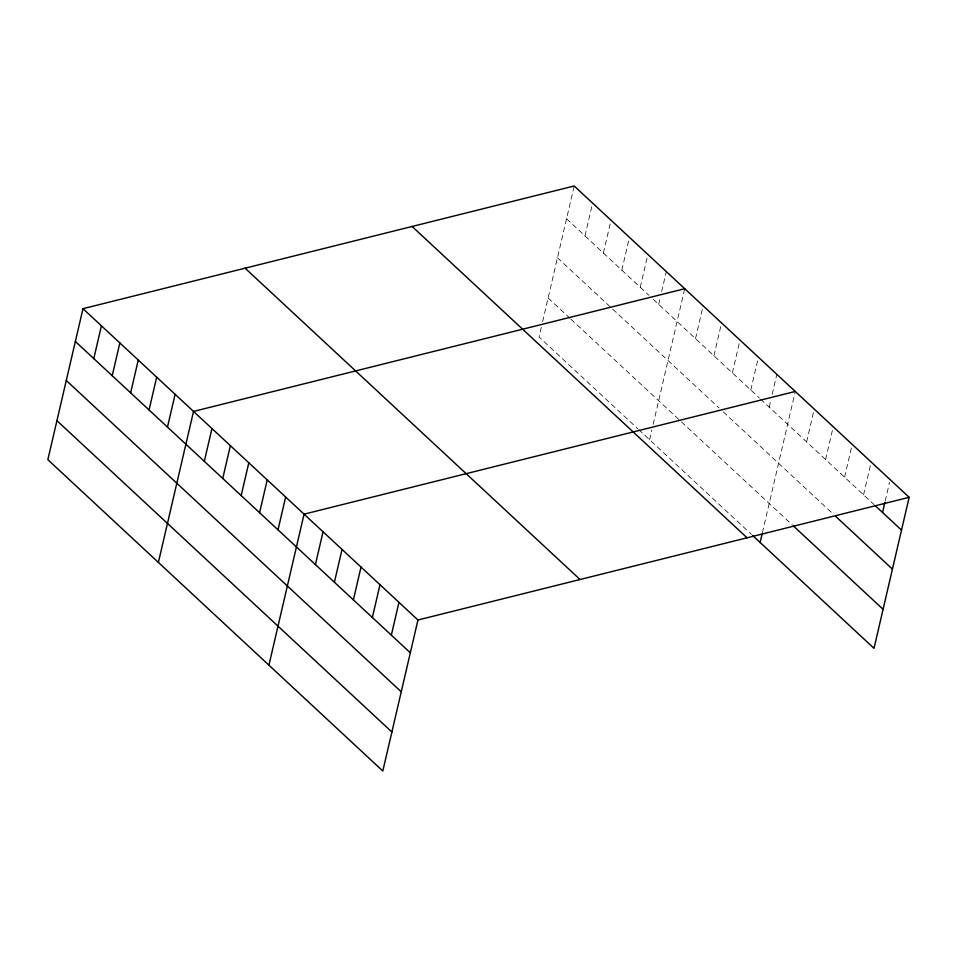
<?xml version="1.0" encoding="UTF-8"?>
<svg xmlns="http://www.w3.org/2000/svg" width="957" height="957" viewBox="0 0 957 957"><rect width="100%" height="100%" fill="white"/><g stroke="black" fill="none" stroke-linecap="round" stroke-linejoin="round"><path stroke-width="0.72" stroke-dasharray="4.79 3.59" d="M541.315 327.246L539.042 336.996L637.661 428.652M542.607 321.672L574.188 185.981M584.978 235.912L592.61 203.111M603.4 253.031L611.033 220.23M621.823 270.149L629.455 237.348M640.245 287.279L647.877 254.478M658.667 304.398L660.33 297.268M661.658 291.562L666.299 271.597M649.588 439.73L651.849 429.98M653.153 424.406L684.722 288.727M695.512 338.646L703.144 305.845M713.934 355.765L721.566 322.964M732.356 372.895L739.988 340.094M750.778 390.013L758.411 357.212M769.201 407.144L770.864 400.014M772.191 394.308L776.845 374.343M762.394 532.714L795.267 391.461M806.607 441.907L814.24 409.106M825.592 459.551L833.224 426.75M844.576 477.184L852.208 444.383M863.549 494.829L871.193 462.028M885.189 501.061L889.508 482.519M566.556 218.782L648.918 295.33M653.248 299.362L759.451 398.076M760.54 399.081L874.1 504.638M557.476 257.792L610.578 307.149M612.743 309.159L718.946 407.873M723.277 411.905L833.391 514.232M548.122 297.986L569.798 318.131M570.874 319.136L680.331 420.865M681.42 421.87L792.396 525.022M638.75 429.657L751.448 534.413"/><path stroke-width="1.44" d="M82.996 308.68L47.85 459.683L382.812 771.019L417.958 620.004L82.996 308.68L574.188 185.981L909.15 497.317L874.004 648.32L752.537 535.418M93.786 358.6L101.418 325.799M112.208 375.718L119.84 342.917M130.631 392.849L138.263 360.047M149.053 409.967L156.685 377.166M167.475 427.097L175.107 394.296M158.383 562.429L193.529 411.414L684.722 288.727M204.32 461.334L211.952 428.545M222.742 478.464L230.374 445.663M241.164 495.582L248.796 462.781M259.586 512.713L267.218 479.912M278.009 529.831L285.641 497.03M268.929 665.163L304.063 514.16L795.267 391.461M315.415 564.594L323.047 531.793M334.4 582.239L342.032 549.438M353.384 599.883L361.016 567.082M372.357 617.528L379.989 584.727M391.341 635.161L398.973 602.36M760.121 542.475L762.071 534.114M882.533 512.473L884.854 502.485M417.958 620.004L909.15 497.317M875.153 505.607L901.518 530.118M835.497 516.194L892.438 569.128M793.449 526.003L883.084 609.31M412.096 226.474L747.058 537.798M245.088 268.187L580.05 579.523M75.364 341.482L410.326 652.806M66.284 380.491L401.246 691.815M56.93 420.673L391.892 732.009"/></g></svg>
